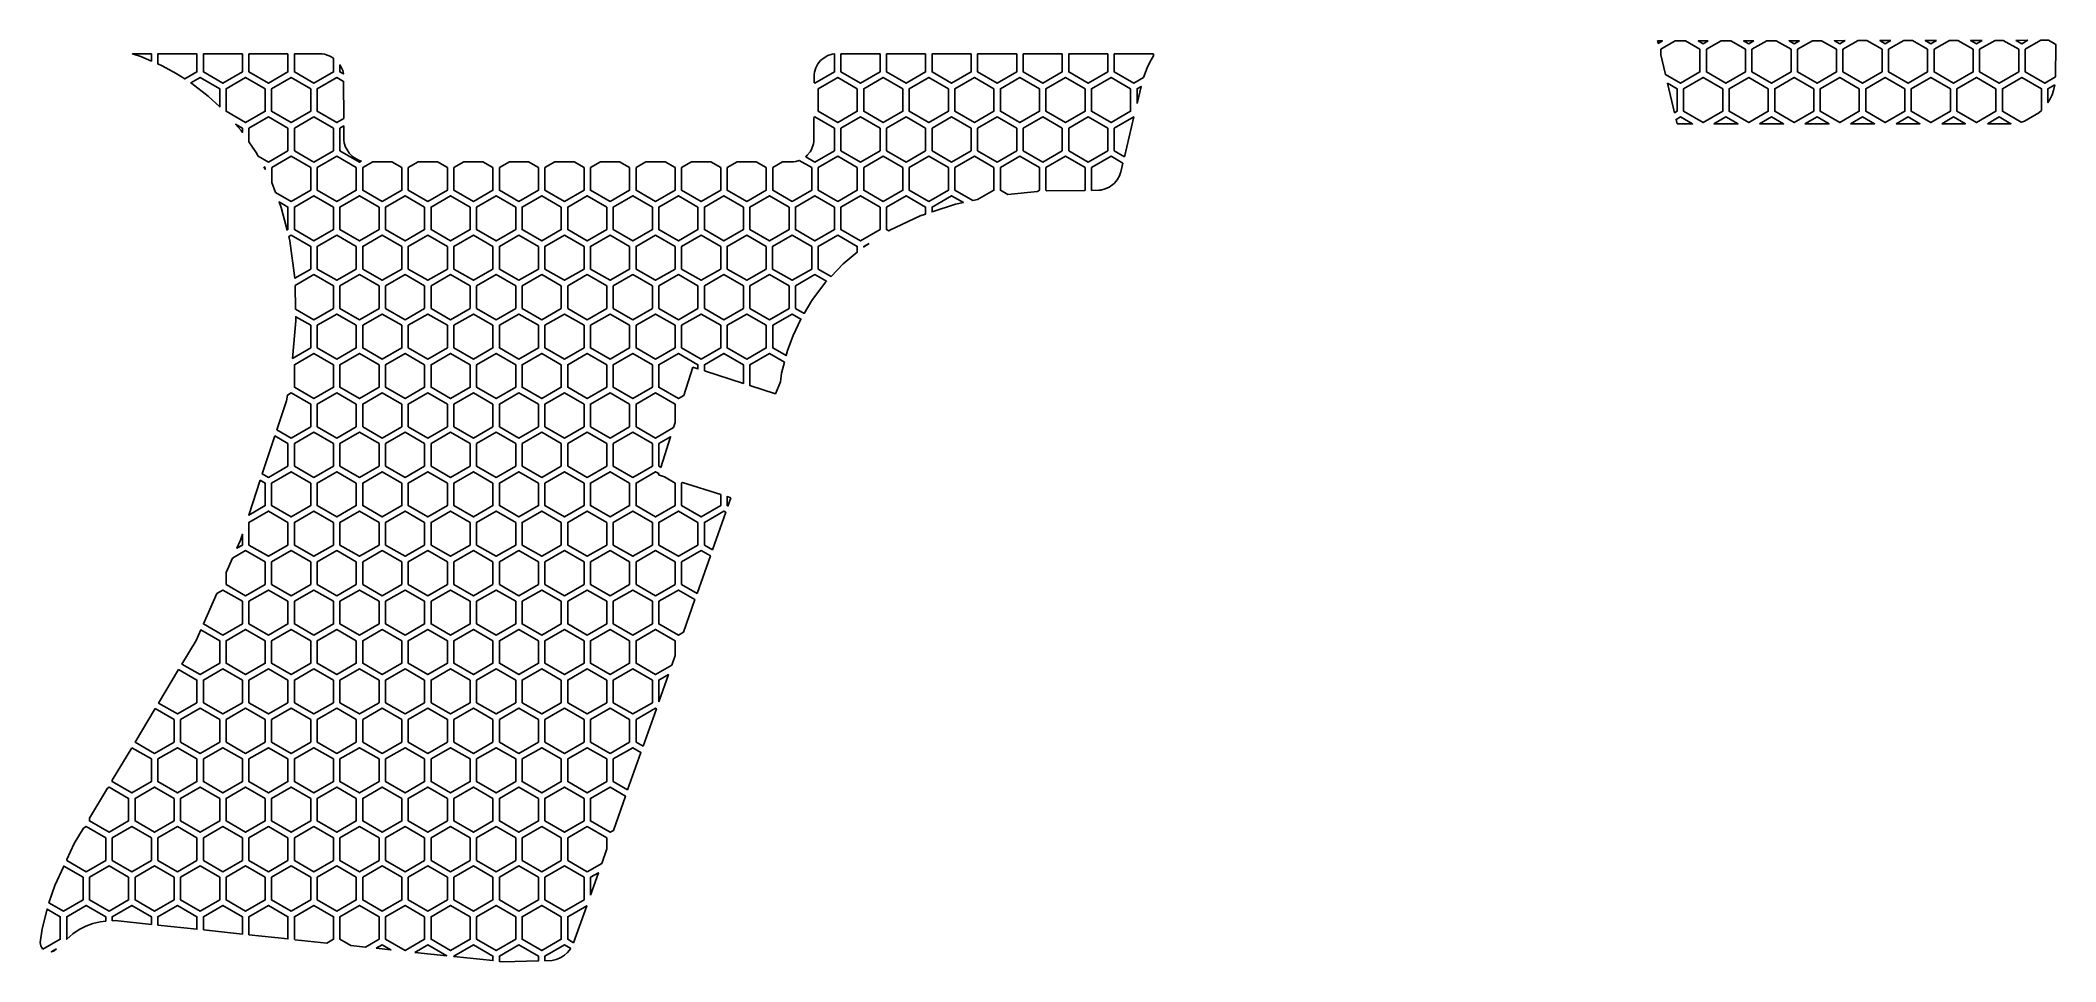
# Model space of a CAD drawing. Header units: millimetres. Extents: x 29 to 185, y -263 to -191.
import ezdxf

# ---------------------------------------------------------------- set-up
doc = ezdxf.new("R2010")
doc.units = ezdxf.units.MM

# ---------------------------------------------------------------- blocks, each defined once
blk = doc.blocks.new('HEX')
blk.add_lwpolyline([(1.516, 0.875), (0, 1.75), (-1.516, 0.875), (-1.516, -0.875), (0, -1.75), (1.516, -0.875)], close=True)

msp = doc.modelspace()

# ---------------------------------------------------------------- linework, layer by layer
for points in [[(154.499, -191.357), (154.877, -191.356), (154.544, -191.548), (154.499, -191.357)], [(154.756, -192.442), (154.756, -192.003), (155.88, -191.354), (156.661, -191.353), (157.787, -192.003), (157.787, -193.753), (156.272, -194.628), (155.116, -193.961), (154.756, -192.442)], [(158.419, -191.35), (158.037, -191.57), (157.658, -191.351), (158.419, -191.35)], [(160.181, -191.346), (161.318, -192.003), (161.318, -193.753), (159.803, -194.628), (158.287, -193.753), (158.287, -192.003), (159.422, -191.348), (160.181, -191.346)], [(161.961, -191.343), (161.568, -191.57), (161.178, -191.345), (161.961, -191.343)], [(163.701, -191.34), (164.849, -192.003), (164.849, -193.753), (163.334, -194.628), (161.818, -193.753), (161.818, -192.003), (162.964, -191.341), (163.701, -191.34)], [(165.503, -191.337), (165.099, -191.57), (164.698, -191.338), (165.503, -191.337)], [(167.221, -191.334), (168.38, -192.003), (168.38, -193.753), (166.865, -194.628), (165.349, -193.753), (165.349, -192.003), (166.506, -191.335), (167.221, -191.334)], [(169.046, -191.33), (168.63, -191.57), (168.218, -191.332), (169.046, -191.33)], [(170.741, -191.327), (171.912, -192.003), (171.912, -193.753), (170.396, -194.628), (168.88, -193.753), (168.88, -192.003), (170.049, -191.329), (170.741, -191.327)], [(172.588, -191.324), (172.162, -191.57), (171.738, -191.326), (172.588, -191.324)], [(174.261, -191.321), (175.443, -192.003), (175.443, -193.753), (173.927, -194.628), (172.412, -193.753), (172.412, -192.003), (173.591, -191.322), (174.261, -191.321)], [(176.13, -191.318), (175.693, -191.57), (175.258, -191.319), (176.13, -191.318)], [(177.781, -191.315), (178.974, -192.003), (178.974, -193.753), (177.458, -194.628), (175.943, -193.753), (175.943, -192.003), (177.133, -191.316), (177.781, -191.315)], [(179.672, -191.311), (179.224, -191.57), (178.778, -191.313), (179.672, -191.311)], [(181.301, -191.308), (182.505, -192.003), (182.505, -193.753), (180.989, -194.628), (179.474, -193.753), (179.474, -192.003), (180.675, -191.309), (181.301, -191.308)], [(183.214, -191.305), (182.755, -191.57), (182.298, -191.306), (183.214, -191.305)], [(184.821, -191.302), (185.37, -191.619), (185.355, -194.146), (184.52, -194.628), (183.005, -193.753), (183.005, -192.003), (184.217, -191.303), (184.821, -191.302)], [(36.906, -192.559), (36.268, -192.353), (37.73, -192.354), (37.73, -192.916), (36.906, -192.559)], [(39.658, -193.875), (38.565, -193.277), (38.23, -193.132), (38.23, -192.355), (41.261, -192.357), (41.261, -193.753), (40.314, -194.3), (39.658, -193.875)], [(44.792, -192.359), (44.792, -193.753), (43.277, -194.628), (41.761, -193.753), (41.761, -192.357), (44.792, -192.359)], [(48.323, -192.361), (48.323, -193.753), (46.808, -194.628), (45.292, -193.753), (45.292, -192.359), (48.323, -192.361)], [(50.981, -192.363), (51.165, -192.391), (51.513, -192.499), (51.675, -192.578), (51.855, -192.69), (51.855, -193.753), (50.339, -194.628), (48.823, -193.753), (48.823, -192.362), (50.981, -192.363)], [(52.422, -193.324), (52.563, -193.657), (52.619, -193.906), (52.355, -193.753), (52.355, -193.213), (52.422, -193.324)], [(89.106, -193.949), (89.133, -193.773), (89.237, -193.439), (89.401, -193.137), (89.618, -192.874), (89.881, -192.657), (90.183, -192.493), (90.517, -192.389), (90.696, -192.362), (90.696, -193.753), (89.181, -194.628), (89.104, -194.584), (89.106, -193.949)], [(94.228, -192.353), (94.228, -193.753), (92.712, -194.628), (91.196, -193.753), (91.196, -192.353), (94.228, -192.353)], [(97.759, -192.353), (97.759, -193.753), (96.243, -194.628), (94.728, -193.753), (94.728, -192.353), (97.759, -192.353)], [(101.29, -192.353), (101.29, -193.753), (99.774, -194.628), (98.259, -193.753), (98.259, -192.353), (101.29, -192.353)], [(104.821, -192.353), (104.821, -193.753), (103.305, -194.628), (101.79, -193.753), (101.79, -192.353), (104.821, -192.353)], [(108.352, -192.353), (108.352, -193.753), (106.836, -194.628), (105.321, -193.753), (105.321, -192.353), (108.352, -192.353)], [(111.883, -192.353), (111.883, -193.753), (110.367, -194.628), (108.852, -193.753), (108.852, -192.353), (111.883, -192.353)], [(115.414, -192.353), (115.414, -192.496), (115.13, -192.997), (114.937, -193.429), (114.661, -194.188), (113.899, -194.628), (112.383, -193.753), (112.383, -192.353), (115.414, -192.353)], [(42.135, -195.641), (40.864, -194.657), (40.785, -194.605), (41.511, -194.186), (43.027, -195.061), (43.027, -196.476), (42.135, -195.641)], [(52.65, -197.371), (52.105, -197.686), (50.589, -196.811), (50.589, -195.061), (52.105, -194.186), (52.638, -194.494), (52.65, -197.371)], [(114.149, -196.212), (114.149, -195.061), (114.462, -194.88), (114.149, -196.212)], [(155.274, -194.63), (156.022, -195.061), (156.022, -196.811), (155.819, -196.928), (155.274, -194.63)], [(184.065, -196.929), (182.957, -197.569), (182.698, -197.653), (181.239, -196.811), (181.239, -195.061), (182.755, -194.186), (184.27, -195.061), (184.27, -196.739), (184.065, -196.929)], [(185.314, -194.747), (185.21, -195.198), (185.09, -195.533), (184.938, -195.851), (184.77, -196.132), (184.77, -195.061), (185.314, -194.747)], [(44.682, -198.294), (44.265, -197.815), (44.792, -198.119), (44.792, -198.453), (44.682, -198.294)], [(45.863, -200), (45.292, -199.175), (45.292, -198.119), (46.808, -197.244), (48.323, -198.119), (48.323, -199.869), (46.808, -200.744), (46.016, -200.287), (45.863, -200)], [(52.656, -199.056), (52.684, -199.243), (52.794, -199.595), (52.873, -199.759), (53.075, -200.058), (53.329, -200.313), (53.474, -200.421), (53.792, -200.594), (54.004, -200.667), (53.87, -200.744), (52.355, -199.869), (52.355, -198.119), (52.652, -197.947), (52.656, -199.056)], [(88.579, -200.223), (88.795, -199.961), (88.883, -199.815), (89.017, -199.498), (89.061, -199.329), (89.088, -199.153), (89.094, -197.294), (89.181, -197.244), (90.696, -198.119), (90.696, -199.869), (89.181, -200.744), (88.462, -200.329), (88.579, -200.223)], [(113.179, -200.329), (112.383, -199.869), (112.383, -198.119), (113.899, -197.244), (113.179, -200.329)], [(156.023, -197.792), (155.939, -197.436), (156.272, -197.244), (157.218, -197.791), (156.023, -197.792)], [(158.858, -197.789), (159.803, -197.244), (160.744, -197.788), (158.858, -197.789)], [(162.395, -197.786), (163.334, -197.244), (164.27, -197.785), (162.395, -197.786)], [(165.931, -197.783), (166.865, -197.244), (167.797, -197.782), (165.931, -197.783)], [(169.467, -197.781), (170.396, -197.244), (171.323, -197.779), (169.467, -197.781)], [(173.003, -197.778), (173.927, -197.244), (174.849, -197.776), (173.003, -197.778)], [(176.539, -197.775), (177.458, -197.244), (178.375, -197.773), (176.539, -197.775)], [(180.075, -197.772), (180.989, -197.244), (181.901, -197.77), (180.075, -197.772)], [(46.46, -201.12), (46.558, -201.177), (46.558, -201.305), (46.46, -201.12)], [(47.058, -202.342), (47.058, -201.177), (48.573, -200.302), (50.089, -201.177), (50.089, -202.927), (48.573, -203.802), (47.349, -203.095), (47.058, -202.342)], [(56.379, -200.731), (57.151, -201.177), (57.151, -202.927), (55.636, -203.802), (54.12, -202.927), (54.12, -201.177), (54.892, -200.731), (56.379, -200.731)], [(59.91, -200.731), (60.682, -201.177), (60.682, -202.927), (59.167, -203.802), (57.651, -202.927), (57.651, -201.177), (58.423, -200.731), (59.91, -200.731)], [(63.442, -200.732), (64.213, -201.177), (64.213, -202.927), (62.698, -203.802), (61.182, -202.927), (61.182, -201.177), (61.954, -200.731), (63.442, -200.732)], [(66.973, -200.732), (67.744, -201.177), (67.744, -202.927), (66.229, -203.802), (64.713, -202.927), (64.713, -201.177), (65.485, -200.732), (66.973, -200.732)], [(70.504, -200.732), (71.276, -201.177), (71.276, -202.927), (69.76, -203.802), (68.244, -202.927), (68.244, -201.177), (69.016, -200.732), (70.504, -200.732)], [(74.035, -200.732), (74.807, -201.177), (74.807, -202.927), (73.291, -203.802), (71.776, -202.927), (71.776, -201.177), (72.547, -200.732), (74.035, -200.732)], [(77.566, -200.732), (78.338, -201.177), (78.338, -202.927), (76.822, -203.802), (75.307, -202.927), (75.307, -201.177), (76.078, -200.732), (77.566, -200.732)], [(81.097, -200.732), (81.869, -201.177), (81.869, -202.927), (80.353, -203.802), (78.838, -202.927), (78.838, -201.177), (79.609, -200.732), (81.097, -200.732)], [(84.629, -200.732), (85.4, -201.177), (85.4, -202.927), (83.884, -203.802), (82.369, -202.927), (82.369, -201.177), (83.14, -200.732), (84.629, -200.732)], [(87.509, -200.732), (87.685, -200.705), (87.966, -200.62), (88.931, -201.177), (88.931, -202.927), (87.415, -203.802), (85.9, -202.927), (85.9, -201.177), (86.671, -200.732), (87.509, -200.732)], [(101.422, -203.734), (100.024, -202.927), (100.024, -201.177), (101.54, -200.302), (103.055, -201.177), (103.055, -202.927), (101.792, -203.656), (101.422, -203.734)], [(104.13, -203.259), (103.555, -202.927), (103.555, -201.177), (105.071, -200.302), (106.586, -201.177), (106.586, -202.927), (106.421, -203.023), (104.13, -203.259)], [(107.164, -202.972), (107.086, -202.927), (107.086, -201.177), (108.602, -200.302), (110.117, -201.177), (110.117, -202.927), (110.085, -202.946), (107.164, -202.972)], [(112.905, -201.494), (112.783, -201.821), (112.61, -202.117), (112.391, -202.378), (112.267, -202.493), (111.991, -202.688), (111.685, -202.831), (111.354, -202.917), (111.182, -202.936), (110.641, -202.941), (110.617, -202.927), (110.617, -201.177), (112.133, -200.302), (113.06, -200.837), (112.905, -201.494)], [(47.802, -204.263), (47.637, -203.839), (48.323, -204.235), (48.323, -205.985), (48.252, -206.027), (47.802, -204.263)], [(97.339, -204.925), (94.989, -206.032), (94.903, -206.087), (94.728, -205.985), (94.728, -204.235), (96.243, -203.36), (97.759, -204.235), (97.759, -204.786), (97.339, -204.925)], [(100.085, -204.015), (98.259, -204.62), (98.259, -204.235), (99.774, -203.36), (100.689, -203.888), (100.085, -204.015)], [(48.464, -206.859), (48.38, -206.53), (48.573, -206.418), (50.089, -207.293), (50.089, -209.043), (48.854, -209.756), (48.464, -206.859)], [(91.354, -208.651), (90.432, -209.621), (89.431, -209.043), (89.431, -207.293), (90.946, -206.418), (92.462, -207.293), (92.462, -207.737), (91.354, -208.651)], [(93.38, -207.052), (92.962, -207.325), (92.962, -207.293), (93.38, -207.052)], [(48.871, -210.323), (50.339, -209.476), (51.855, -210.351), (51.855, -212.101), (50.339, -212.976), (48.915, -212.154), (48.871, -210.323)], [(90.008, -210.068), (88.935, -211.494), (88.339, -212.49), (87.665, -212.101), (87.665, -210.351), (89.181, -209.476), (90.078, -209.994), (90.008, -210.068)], [(48.937, -213.07), (48.929, -212.74), (50.089, -213.409), (50.089, -215.159), (48.683, -215.971), (48.937, -213.07)], [(87.485, -214.187), (87.048, -215.36), (86.944, -215.762), (85.9, -215.159), (85.9, -213.409), (87.415, -212.534), (88.086, -212.921), (87.485, -214.187)], [(79.708, -216.662), (79.011, -218.848), (78.588, -219.092), (77.072, -218.217), (77.072, -216.467), (78.588, -215.592), (80.103, -216.467), (80.103, -216.789), (79.708, -216.662)], [(80.603, -216.949), (80.603, -216.467), (82.119, -215.592), (83.634, -216.467), (83.634, -217.919), (80.603, -216.949)], [(86.594, -217.121), (86.497, -217.792), (86.111, -218.712), (84.134, -218.079), (84.134, -216.467), (85.65, -215.592), (86.815, -216.265), (86.594, -217.121)], [(48.199, -219.262), (48.285, -218.817), (48.573, -218.65), (50.089, -219.525), (50.089, -221.275), (48.573, -222.15), (47.46, -221.507), (48.199, -219.262)], [(78.214, -221.346), (76.822, -222.15), (75.307, -221.275), (75.307, -219.525), (76.822, -218.65), (78.338, -219.525), (78.338, -220.96), (78.214, -221.346)], [(47.3, -221.992), (48.323, -222.583), (48.323, -224.333), (46.808, -225.208), (46.333, -224.934), (47.3, -221.992)], [(77.232, -224.426), (77.072, -224.333), (77.072, -222.583), (77.989, -222.054), (77.232, -224.426)], [(77.045, -225.014), (77.501, -225.158), (78.338, -225.641), (78.338, -227.391), (76.822, -228.266), (75.307, -227.391), (75.307, -225.641), (76.822, -224.766), (77.077, -224.913), (77.045, -225.014)], [(46.173, -225.419), (46.558, -225.641), (46.558, -227.391), (45.282, -228.128), (46.173, -225.419)], [(81.869, -226.538), (81.869, -227.391), (80.353, -228.266), (78.838, -227.391), (78.838, -225.641), (78.906, -225.602), (81.869, -226.538)], [(81.237, -230.815), (80.603, -230.449), (80.603, -228.699), (82.119, -227.824), (82.264, -227.908), (81.237, -230.815)], [(82.66, -226.788), (82.434, -227.429), (82.369, -227.391), (82.369, -226.696), (82.66, -226.788)], [(44.643, -230.068), (44.792, -229.615), (44.792, -230.449), (44.366, -230.695), (44.643, -230.068)], [(44.024, -231.47), (45.042, -230.882), (46.558, -231.757), (46.558, -233.507), (45.042, -234.382), (43.527, -233.507), (43.527, -232.594), (44.024, -231.47)], [(80.041, -234.202), (78.838, -233.507), (78.838, -231.757), (80.353, -230.882), (81.068, -231.295), (80.041, -234.202)], [(42.814, -234.208), (43.277, -233.94), (44.792, -234.815), (44.792, -236.565), (43.277, -237.44), (41.769, -236.57), (42.814, -234.208)], [(78.976, -237.216), (78.588, -237.44), (77.072, -236.565), (77.072, -234.815), (78.588, -233.94), (79.872, -234.681), (78.976, -237.216)], [(41.198, -237.863), (41.566, -237.03), (43.027, -237.873), (43.027, -239.623), (41.511, -240.498), (40.104, -239.685), (41.198, -237.863)], [(78.071, -239.777), (76.822, -240.498), (75.307, -239.623), (75.307, -237.873), (76.822, -236.998), (78.338, -237.873), (78.338, -239.023), (78.071, -239.777)], [(39.846, -240.114), (41.261, -240.931), (41.261, -242.681), (39.746, -243.556), (38.286, -242.713), (39.846, -240.114)], [(77.072, -242.606), (77.072, -240.931), (77.815, -240.502), (77.072, -242.606)], [(38.028, -243.142), (39.496, -243.989), (39.496, -245.739), (37.98, -246.614), (36.468, -245.741), (38.028, -243.142)], [(75.854, -246.055), (75.307, -245.739), (75.307, -243.989), (76.822, -243.114), (76.881, -243.148), (75.854, -246.055)], [(36.205, -246.178), (37.73, -247.047), (37.73, -248.797), (36.215, -249.672), (34.699, -248.797), (34.699, -248.686), (36.205, -246.178)], [(74.657, -249.442), (73.541, -248.797), (73.541, -247.047), (75.057, -246.172), (75.684, -246.535), (74.657, -249.442)], [(34.332, -249.298), (34.449, -249.23), (35.965, -250.105), (35.965, -251.855), (34.449, -252.73), (32.934, -251.855), (32.934, -251.627), (34.332, -249.298)], [(73.548, -252.582), (73.291, -252.73), (71.776, -251.855), (71.776, -250.105), (73.291, -249.23), (74.488, -249.921), (73.548, -252.582)], [(31.755, -253.59), (32.458, -252.418), (32.684, -252.288), (34.199, -253.163), (34.199, -254.913), (32.684, -255.788), (31.168, -254.913), (31.168, -254.855), (31.755, -253.59)], [(72.643, -255.143), (71.526, -255.788), (70.01, -254.913), (70.01, -253.163), (71.526, -252.288), (73.041, -253.163), (73.041, -254.016), (72.643, -255.143)], [(30.244, -256.847), (30.936, -255.356), (32.434, -256.221), (32.434, -257.971), (30.918, -258.846), (29.79, -258.195), (30.244, -256.847)], [(71.776, -257.598), (71.776, -256.221), (72.387, -255.868), (71.776, -257.598)], [(29.322, -261.806), (29.201, -261.646), (29.155, -261.538), (29.128, -261.42), (29.121, -261.291), (29.277, -260.227), (29.641, -258.687), (30.668, -259.279), (30.668, -261.029), (29.322, -261.806)], [(33.765, -259.672), (33.202, -259.812), (32.658, -260.015), (32.138, -260.279), (31.649, -260.602), (31.168, -261.029), (31.168, -259.279), (32.684, -258.404), (34.199, -259.279), (34.199, -259.614), (33.765, -259.672)], [(34.929, -259.585), (34.699, -259.589), (34.699, -259.279), (36.215, -258.404), (37.73, -259.279), (37.73, -259.882), (34.929, -259.585)], [(38.23, -259.935), (38.23, -259.279), (39.746, -258.404), (41.261, -259.279), (41.261, -260.256), (38.23, -259.935)], [(41.761, -260.309), (41.761, -259.279), (43.277, -258.404), (44.792, -259.279), (44.792, -260.63), (41.761, -260.309)], [(45.292, -260.683), (45.292, -259.279), (46.808, -258.404), (48.323, -259.279), (48.323, -261.005), (45.292, -260.683)], [(48.883, -261.064), (48.823, -261.029), (48.823, -259.279), (50.339, -258.404), (51.855, -259.279), (51.855, -261.029), (51.343, -261.324), (48.883, -261.064)], [(53.208, -261.522), (52.355, -261.029), (52.355, -259.279), (53.87, -258.404), (55.386, -259.279), (55.386, -261.029), (54.327, -261.641), (53.208, -261.522)], [(70.47, -261.295), (70.01, -261.029), (70.01, -259.279), (71.482, -258.43), (70.47, -261.295)], [(30.366, -261.781), (30.186, -261.93), (29.971, -262.009), (30.366, -261.781)], [(55.172, -261.73), (55.636, -261.462), (56.308, -261.851), (55.172, -261.73)], [(58.155, -262.046), (59.167, -261.462), (60.633, -262.309), (58.155, -262.046)], [(61.182, -262.367), (61.182, -262.337), (62.698, -261.462), (64.213, -262.337), (64.213, -262.688), (61.182, -262.367)], [(64.988, -262.77), (64.713, -262.741), (64.713, -262.337), (66.229, -261.462), (67.744, -262.337), (67.744, -262.705), (64.988, -262.77)], [(70.251, -261.746), (69.994, -262.065), (69.769, -262.262), (69.519, -262.426), (69.385, -262.494), (69.102, -262.601), (68.804, -262.667), (68.244, -262.693), (68.244, -262.337), (69.76, -261.462), (70.251, -261.746)]]:
    msp.add_lwpolyline(points, close=True)

# ---------------------------------------------------------------- block references
for p in [(45.042, -195.936), (48.573, -195.936), (90.946, -195.936), (94.478, -195.936), (98.009, -195.936), (101.54, -195.936), (105.071, -195.936), (108.602, -195.936), (112.133, -195.936), (158.037, -195.936), (161.568, -195.936), (165.099, -195.936), (168.63, -195.936), (172.162, -195.936), (175.693, -195.936), (179.224, -195.936), (50.339, -198.994), (92.712, -198.994), (96.243, -198.994), (99.774, -198.994), (103.305, -198.994), (106.836, -198.994), (110.367, -198.994), (52.105, -202.052), (90.946, -202.052), (94.478, -202.052), (98.009, -202.052), (50.339, -205.11), (53.87, -205.11), (57.401, -205.11), (60.932, -205.11), (64.463, -205.11), (67.994, -205.11), (71.526, -205.11), (75.057, -205.11), (78.588, -205.11), (82.119, -205.11), (85.65, -205.11), (89.181, -205.11), (92.712, -205.11), (52.105, -208.168), (55.636, -208.168), (59.167, -208.168), (62.698, -208.168), (66.229, -208.168), (69.76, -208.168), (73.291, -208.168), (76.822, -208.168), (80.353, -208.168), (83.884, -208.168), (87.415, -208.168), (53.87, -211.226), (57.401, -211.226), (60.932, -211.226), (64.463, -211.226), (67.994, -211.226), (71.526, -211.226), (75.057, -211.226), (78.588, -211.226), (82.119, -211.226), (85.65, -211.226), (52.105, -214.284), (55.636, -214.284), (59.167, -214.284), (62.698, -214.284), (66.229, -214.284), (69.76, -214.284), (73.291, -214.284), (76.822, -214.284), (80.353, -214.284), (83.884, -214.284), (50.339, -217.342), (53.87, -217.342), (57.401, -217.342), (60.932, -217.342), (64.463, -217.342), (67.994, -217.342), (71.526, -217.342), (75.057, -217.342), (52.105, -220.4), (55.636, -220.4), (59.167, -220.4), (62.698, -220.4), (66.229, -220.4), (69.76, -220.4), (73.291, -220.4), (50.339, -223.458), (53.87, -223.458), (57.401, -223.458), (60.932, -223.458), (64.463, -223.458), (67.994, -223.458), (71.526, -223.458), (75.057, -223.458), (48.573, -226.516), (52.105, -226.516), (55.636, -226.516), (59.167, -226.516), (62.698, -226.516), (66.229, -226.516), (69.76, -226.516), (73.291, -226.516), (46.808, -229.574), (50.339, -229.574), (53.87, -229.574), (57.401, -229.574), (60.932, -229.574), (64.463, -229.574), (67.994, -229.574), (71.526, -229.574), (75.057, -229.574), (78.588, -229.574), (48.573, -232.632), (52.105, -232.632), (55.636, -232.632), (59.167, -232.632), (62.698, -232.632), (66.229, -232.632), (69.76, -232.632), (73.291, -232.632), (76.822, -232.632), (46.808, -235.69), (50.339, -235.69), (53.87, -235.69), (57.401, -235.69), (60.932, -235.69), (64.463, -235.69), (67.994, -235.69), (71.526, -235.69), (75.057, -235.69), (45.042, -238.748), (48.573, -238.748), (52.105, -238.748), (55.636, -238.748), (59.167, -238.748), (62.698, -238.748), (66.229, -238.748), (69.76, -238.748), (73.291, -238.748), (43.277, -241.806), (46.808, -241.806), (50.339, -241.806), (53.87, -241.806), (57.401, -241.806), (60.932, -241.806), (64.463, -241.806), (67.994, -241.806), (71.526, -241.806), (75.057, -241.806), (41.511, -244.864), (45.042, -244.864), (48.573, -244.864), (52.105, -244.864), (55.636, -244.864), (59.167, -244.864), (62.698, -244.864), (66.229, -244.864), (69.76, -244.864), (73.291, -244.864), (39.746, -247.922), (43.277, -247.922), (46.808, -247.922), (50.339, -247.922), (53.87, -247.922), (57.401, -247.922), (60.932, -247.922), (64.463, -247.922), (67.994, -247.922), (71.526, -247.922), (37.98, -250.98), (41.511, -250.98), (45.042, -250.98), (48.573, -250.98), (52.105, -250.98), (55.636, -250.98), (59.167, -250.98), (62.698, -250.98), (66.229, -250.98), (69.76, -250.98), (36.215, -254.038), (39.746, -254.038), (43.277, -254.038), (46.808, -254.038), (50.339, -254.038), (53.87, -254.038), (57.401, -254.038), (60.932, -254.038), (64.463, -254.038), (67.994, -254.038), (34.449, -257.096), (37.98, -257.096), (41.511, -257.096), (45.042, -257.096), (48.573, -257.096), (52.105, -257.096), (55.636, -257.096), (59.167, -257.096), (62.698, -257.096), (66.229, -257.096), (69.76, -257.096), (57.401, -260.154), (60.932, -260.154), (64.463, -260.154), (67.994, -260.154)]:
    msp.add_blockref('HEX', p)

doc.saveas('drawing.dxf')
